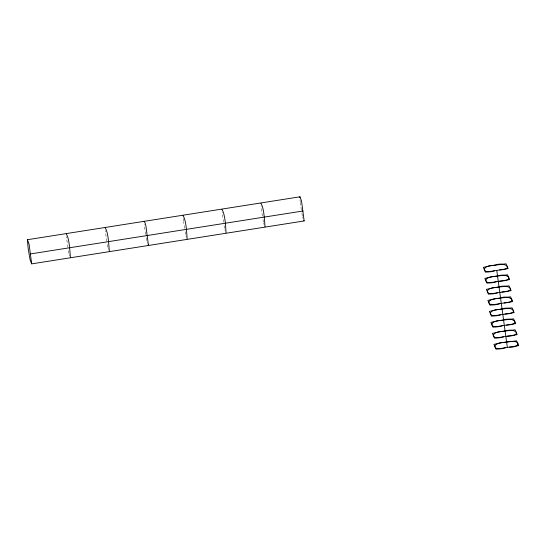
<?xml version="1.0" encoding="UTF-8"?>
<svg xmlns="http://www.w3.org/2000/svg" width="546" height="546" viewBox="0 0 546 546"><rect width="100%" height="100%" fill="white"/><g stroke="black" fill="none" stroke-linecap="round" stroke-linejoin="round"><path stroke-width="0.41" stroke-dasharray="2.73 2.05" d="M69.663 255.726L69.335 254.75M264.175 224.775L263.718 223.225M225.239 230.91L224.897 229.811M186.322 237.039L185.981 235.947M147.4 243.175L147.174 242.485M108.47 249.31L108.245 248.621M302.996 218.318L302.648 217.09M107.883 247.249L107.009 242.663M68.973 253.378L68.1 248.792M302.395 216.032L301.651 211.998M263.465 222.167L262.722 218.127M224.529 228.303L223.785 224.263M185.613 234.432L184.862 230.398M146.683 240.568L145.939 236.527M106.791 241.25L106.245 237.524A36.63 2.593 81 0 1 105.944 235.319L105.351 230.576M67.881 247.386L67.335 243.653A36.63 2.593 81 0 1 67.035 241.448L66.441 236.705M301.324 209.91L300.887 206.859A36.63 2.593 81 0 1 300.58 204.654L300.355 202.948M262.394 216.045L261.957 212.995A36.63 2.593 81 0 1 261.65 210.79L261.056 206.047M223.457 222.181L223.021 219.13A36.63 2.593 81 0 1 222.713 216.926L222.12 212.182M184.541 228.31L184.098 225.259A36.63 2.593 81 0 1 183.797 223.055L183.647 221.929M145.618 234.439L144.28 224.447M183.572 221.348L183.203 218.311M300.28 202.354L299.986 199.911"/><path stroke-width="0.82" d="M299.795 197.468L299.979 196.799L301.529 200.996L304.149 220.946L31.654 263.875L30.023 259.514L28.385 249.788A36.63 2.593 81 0 1 28.085 247.584L27.416 239.714L299.979 196.799M66.257 233.975C69.574 238.636 69.908 252.191 70.393 257.466M105.166 227.839C108.538 232.651 108.715 245.427 109.364 251.453M183.019 215.574C186.282 220.065 186.855 234.575 187.094 238.936M221.935 209.446C225.218 213.916 225.826 228.481 226.01 232.801M260.872 203.31C264.189 208.026 264.53 221.437 265.015 226.808M144.096 221.71L144.267 221.328L145.154 223.109L145.987 226.46L148.471 245.434L148.102 244.915M31.682 263.834L29.115 244.369L27.477 239.728M30.494 253.924L302.989 210.995M499.576 269.956C515.069 269.076 504.32 261.52 495.638 264.987A36.63 9.76 -7.8 0 0 493.366 265.342C479.77 265.998 482.78 274.972 494.642 270.734M499.679 281.183C515.663 280.815 508.067 272.529 497.153 275.989A36.63 9.76 -7.8 0 0 494.874 276.344C481.285 276.999 484.295 285.974 496.157 281.736M501.897 292.076C517.697 291.455 508.442 283.517 498.662 286.991A36.63 9.76 -7.8 0 0 496.389 287.353C482.8 288.001 485.803 296.976 497.672 292.745M499.883 303.637C488.281 308.04 483.299 299.467 497.904 298.355A36.63 9.76 -7.8 0 1 500.177 297.993C508.858 294.533 519.608 302.081 504.115 302.969M504.92 314.087C520.72 313.465 511.465 305.521 501.692 308.995A36.63 9.76 -7.8 0 0 499.413 309.357C485.824 310.012 488.834 318.98 500.696 314.749M506.435 325.088C522.235 324.467 512.981 316.523 503.2 320.004A36.63 9.76 -7.8 0 0 500.928 320.359C487.339 321.014 490.342 329.989 502.204 325.75M507.241 336.2C523.225 335.831 515.629 327.545 504.716 331.006A36.63 9.76 -7.8 0 0 502.436 331.361C488.847 332.016 491.857 340.991 503.719 336.752M509.459 347.092C519.007 347.857 521.867 340.677 510.708 341.455M505.234 347.761C493.372 351.993 490.363 343.018 503.951 342.369A36.63 9.76 -7.8 0 1 506.224 342.008L510.012 341.523M304.108 220.932L303.876 220.536M496.758 270.4L507.343 347.427M490.206 265.827L483.326 267.369L485.401 272.195L508.114 268.612L506.033 263.793L490.206 265.827M491.721 276.829L484.841 278.371L486.916 283.197L509.623 279.62L507.548 274.795L491.721 276.829M493.229 287.838L486.35 289.373L488.431 294.198L511.138 290.622L509.056 285.797L493.229 287.838M494.744 298.839L487.865 300.375L489.939 305.2L512.646 301.624L510.571 296.799L494.744 298.839M496.259 309.841L489.373 311.384L491.455 316.202L514.161 312.626L512.087 307.801L496.259 309.841M497.768 320.843L490.888 322.386L492.97 327.211L515.677 323.628L513.595 318.809L497.768 320.843M499.283 331.845L492.403 333.388L494.478 338.213L517.185 334.637L515.11 329.811L499.283 331.845M500.791 342.854L493.912 344.389L495.993 349.215L518.7 345.638L516.625 340.813L500.791 342.854"/></g></svg>
